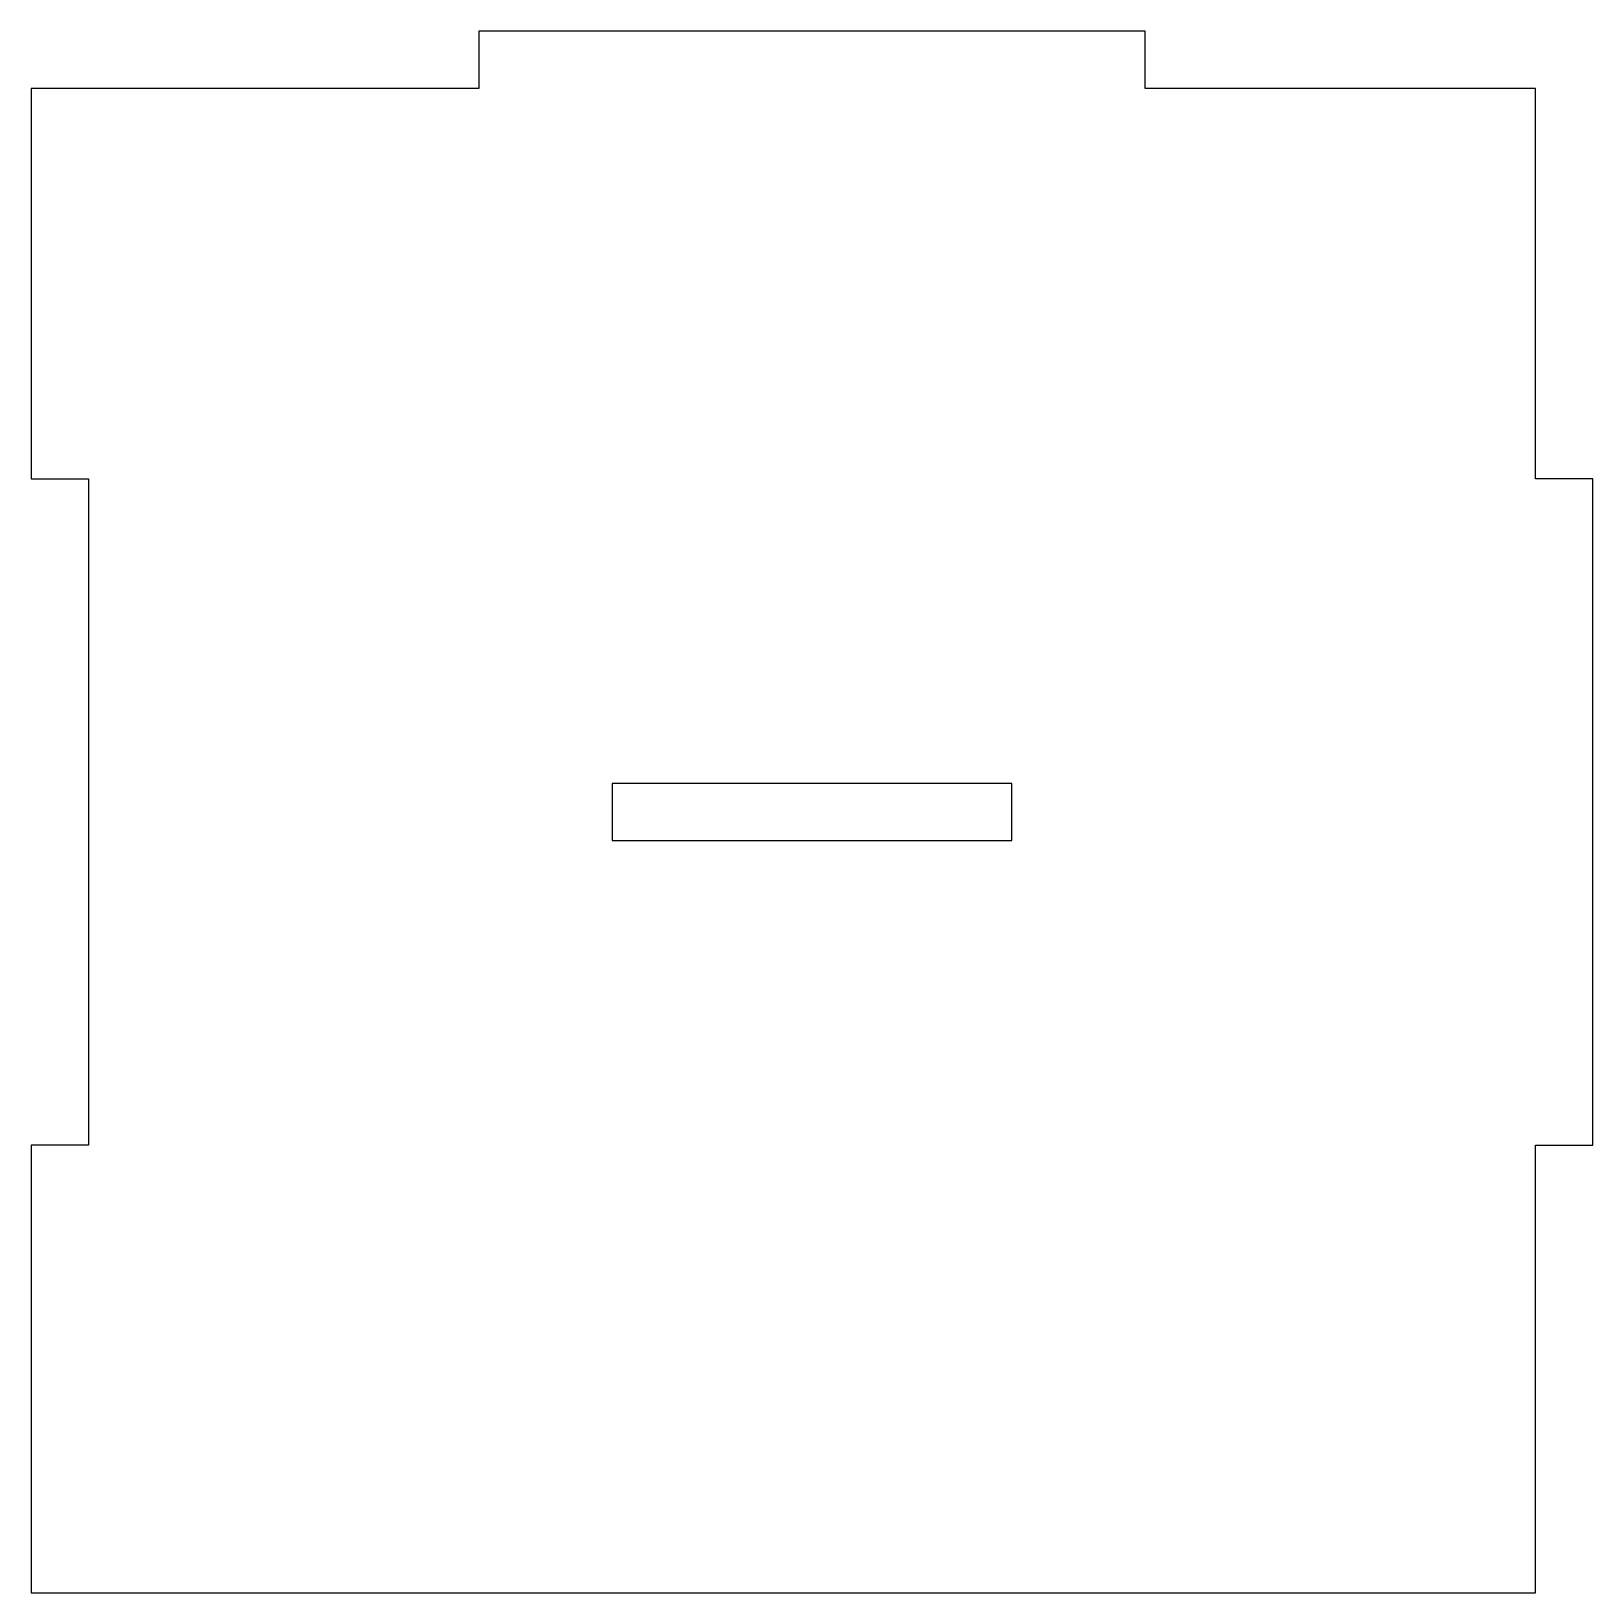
# Model space of a CAD drawing. Header units: millimetres. Extents: x -41 to 41, y -39.5 to 42.5.
import ezdxf

# ---------------------------------------------------------------- set-up
doc = ezdxf.new("R2010")
doc.units = ezdxf.units.MM

msp = doc.modelspace()

# ---------------------------------------------------------------- linework, layer by layer
at = {"color": 7, "linetype": 'Continuous', "lineweight": 25}
for p, q in [((-17.5, 42.5), (-17.5, 39.5)), ((17.5, 42.5), (-17.5, 42.5)), ((17.5, 39.5), (17.5, 42.5)), ((-41, 39.5), (-41, 19)), ((-17.5, 39.5), (-41, 39.5)), ((38, 39.5), (17.5, 39.5)), ((38, 19), (38, 39.5)), ((-41, 19), (-38, 19)), ((-38, 19), (-38, -16)), ((41, 19), (38, 19)), ((41, -16), (41, 19)), ((-10.5, 3), (-10.5, 0)), ((10.5, 3), (-10.5, 3)), ((10.5, 0), (10.5, 3)), ((-10.5, 0), (10.5, 0)), ((-41, -16), (-41, -39.5)), ((-38, -16), (-41, -16)), ((38, -39.5), (38, -16)), ((38, -16), (41, -16)), ((-41, -39.5), (38, -39.5))]:
    msp.add_line(p, q, dxfattribs=at)

doc.saveas('drawing.dxf')
